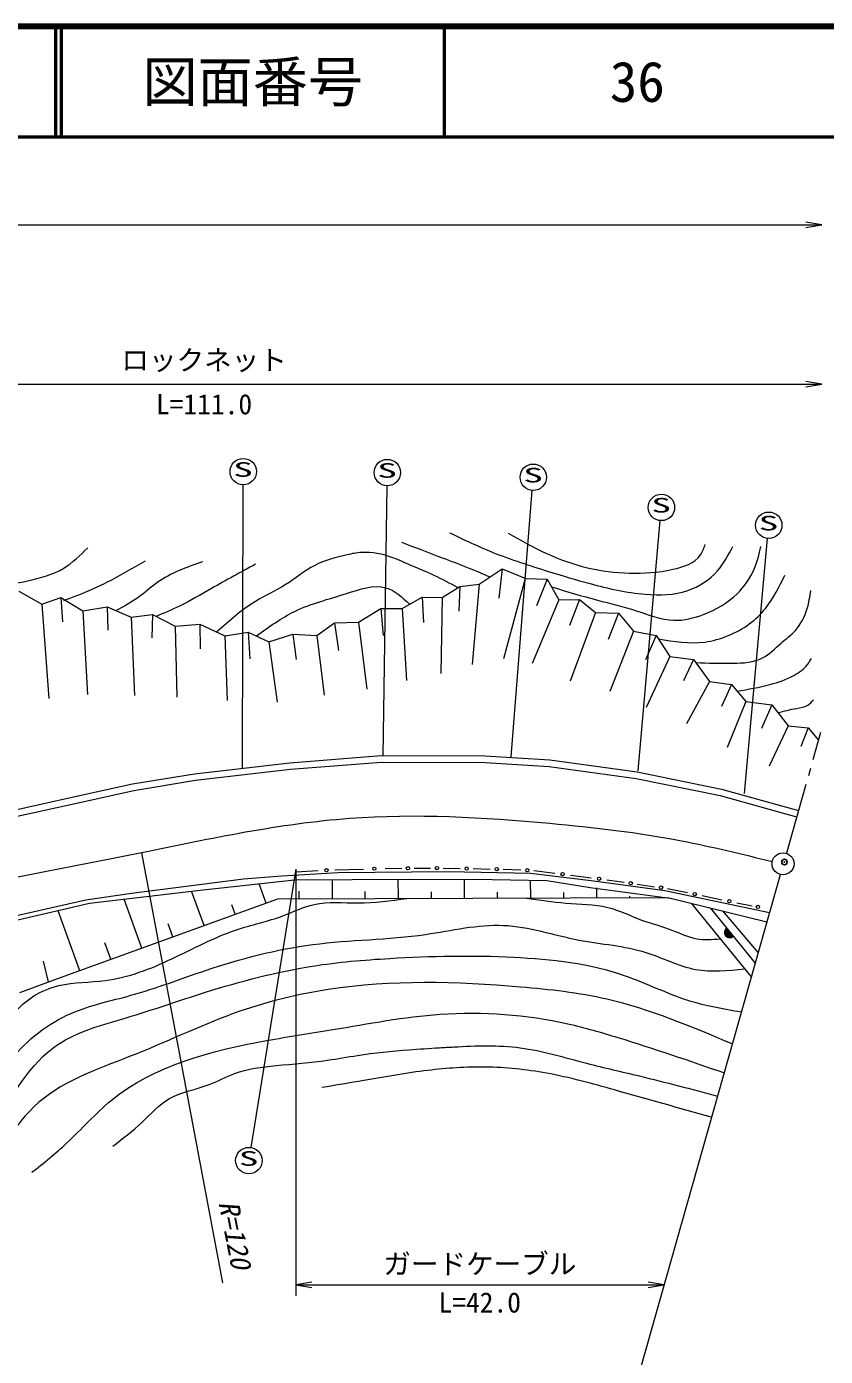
# Model space of a CAD drawing. Units: millimetres, scale not verified. Extents: x 40000 to 680000, y 20000 to 380000.
# Drawn here: x 506118 to 578553, y 259345 to 380000 of the extents above; entities that cross this region are included whole.
import ezdxf
from ezdxf.enums import TextEntityAlignment as Align

# ---------------------------------------------------------------- set-up
doc = ezdxf.new("R2010")
doc.units = ezdxf.units.MM
doc.header["$LTSCALE"] = 1000
doc.header["$PDMODE"] = 32
doc.header["$PDSIZE"] = 500
for name, color, linetype, lineweight in [('M-BGD', 2, 'Continuous', 13), ('M-BMK', 3, 'Continuous', 13), ('M-TTL', 7, 'Continuous', 13), ('M-TTL-FRAM', 7, 'Continuous', 13), ('M-TTL-LINE', 7, 'Continuous', 13), ('M-TTL-TXT', 7, 'Continuous', 13)]:
    doc.layers.add(name, color=color, linetype=linetype, lineweight=lineweight)
doc.layers.add('M-OTRS', color=6, linetype='Continuous')
doc.styles.add('ＭＳ ゴシック', font='')
doc.styles.get('ＭＳ ゴシック').set_extended_font_data('MS Gothic')

# ---------------------------------------------------------------- blocks, each defined once
blk = doc.blocks.new('open_arrow')
at = {"color": 0, "linetype": 'Continuous', "lineweight": -2}
blk.add_lwpolyline([(7.5, 1.25), (0, 0), (7.5, -1.25)], dxfattribs=at)

msp = doc.modelspace()

# ---------------------------------------------------------------- linework, layer by layer
at = {"layer": 'M-BGD'}
msp.add_open_spline([(477069, 297696), (490238, 300046), (503408, 302396), (516576, 305078), (522827, 306351), (529077, 307699), (535403, 308171), (541428, 308621), (547521, 308276), (553572, 307717), (557576, 307347), (561561, 306883), (565495, 306127), (568260, 305596), (570999, 304921), (573738, 304246)], degree=3, knots=[0, 0, 0, 0, 1, 1, 1, 2, 2, 2, 3, 3, 3, 4, 4, 4, 5, 5, 5, 5], dxfattribs=at)
at = {"layer": 'M-BMK'}
for p, q in [((578115, 315940), (577417, 313477)), ((577195, 312692), (577007, 312029)), ((576786, 311249), (575016, 304992)), ((574462, 303050), (561317, 256672))]:
    msp.add_line(p, q, dxfattribs=at)
msp.add_circle((574712, 304038), 1000, dxfattribs=at)
at = {"layer": 'M-OTRS'}
msp.add_point((574839, 304196), dxfattribs=at)
at = {"layer": 'M-TTL', "color": 2, "lineweight": 140}
msp.add_line((680000, 380000), (40000, 380000), dxfattribs=at)
at = {"layer": 'M-TTL'}
for p, q in [((547156, 329412), (549231, 330796)), ((549231, 330796), (548931, 328131)), ((549231, 330796), (551379, 329913)), ((545390, 329197), (547156, 329412)), ((547156, 329412), (546529, 322125)), ((551335, 329931), (549354, 322645)), ((551379, 329913), (553336, 329865)), ((553336, 329865), (552348, 327437)), ((553336, 329865), (554385, 327980)), ((505423, 328768), (507499, 327599)), ((507499, 327599), (509217, 328195)), ((509217, 328195), (511221, 327002)), ((509217, 328195), (509359, 325991)), ((540188, 327217), (542002, 328219)), ((542002, 328219), (543791, 328195)), ((542002, 328219), (542097, 325942)), ((543791, 328195), (543667, 321307)), ((543791, 328195), (545390, 329197)), ((545390, 329197), (545301, 326957)), ((507499, 327599), (508132, 319040)), ((511221, 327002), (513416, 327360)), ((511221, 327002), (511626, 319412)), ((513416, 327360), (515612, 326429)), ((513416, 327360), (513485, 325247)), ((536203, 325976), (538232, 327193)), ((538232, 327193), (540188, 327217)), ((538232, 327193), (538466, 324768)), ((540188, 327217), (540582, 320675)), ((554385, 327980), (551956, 322199)), ((554385, 327980), (556270, 328028)), ((556270, 328028), (555338, 325675)), ((556270, 328028), (557702, 326835)), ((515612, 326429), (517544, 326644)), ((515612, 326429), (515901, 319300)), ((517544, 326644), (517483, 324554)), ((517544, 326644), (519596, 325594)), ((519596, 325594), (521815, 325785)), ((521815, 325785), (524106, 324735)), ((521815, 325785), (521861, 323540)), ((532433, 324759), (534032, 325904)), ((534032, 325904), (536203, 325976)), ((534032, 325904), (534409, 323379)), ((536203, 325976), (536976, 319895)), ((557702, 326835), (555413, 320601)), ((557702, 326835), (559802, 326787)), ((559802, 326787), (558869, 324392)), ((559802, 326787), (561162, 325141)), ((519596, 325594), (519730, 319151)), ((524106, 324735), (526206, 325045)), ((524106, 324735), (524301, 318854)), ((526206, 325045), (528091, 324186)), ((526206, 325045), (526346, 322632)), ((528091, 324186), (530262, 324878)), ((530262, 324878), (532433, 324759)), ((530262, 324878), (530564, 322578)), ((532433, 324759), (533111, 319337)), ((561162, 325141), (559018, 319672)), ((561162, 325141), (563214, 324759)), ((563214, 324759), (562252, 322534)), ((563214, 324759), (564455, 322850)), ((528091, 324186), (528836, 318705)), ((564455, 322850), (562289, 318222)), ((564455, 322850), (566602, 322564)), ((566602, 322564), (565672, 320638)), ((566602, 322564), (568034, 320584)), ((568034, 320584), (565969, 316735)), ((568034, 320584), (570038, 320297)), ((570038, 320297), (569128, 318297)), ((570038, 320297), (571327, 318770)), ((571327, 318770), (569649, 314580)), ((571327, 318770), (573689, 318460)), ((573689, 318460), (572771, 316327)), ((573689, 318460), (575168, 316551)), ((575168, 316551), (573440, 312907)), ((575168, 316551), (576982, 316384)), ((576982, 316384), (576339, 314691)), ((576982, 316384), (577921, 315256)), ((529997, 313209), (538276, 313871)), ((538276, 313871), (547714, 313838)), ((547714, 313838), (553575, 313474)), ((521354, 312215), (529997, 313209)), ((521437, 311621), (530055, 312612)), ((530055, 312612), (538299, 313271)), ((538299, 313271), (547694, 313238)), ((547694, 313238), (553515, 312876)), ((553515, 312876), (561389, 311789)), ((553575, 313474), (561490, 312381)), ((515724, 311288), (521354, 312215)), ((515837, 310699), (521437, 311621)), ((561389, 311789), (568998, 310241)), ((561490, 312381), (569140, 310825)), ((499166, 307612), (510922, 310229)), ((510922, 310229), (515724, 311288)), ((511052, 309643), (515837, 310699)), ((568998, 310241), (575948, 308286)), ((569140, 310825), (576111, 308864)), ((499297, 307027), (511052, 309643)), ((529270, 302927), (525800, 302638)), ((534364, 303212), (529270, 302927)), ((530537, 303324), (532549, 303418)), ((534059, 303489), (536670, 303567)), ((544345, 303316), (534364, 303212)), ((538629, 303626), (540131, 303634)), ((541257, 303640), (542758, 303647)), ((543884, 303653), (545440, 303622)), ((551818, 303159), (544345, 303316)), ((546607, 303599), (548163, 303567)), ((549330, 303544), (550925, 303481)), ((557305, 302480), (551818, 303159)), ((552122, 303434), (554014, 303192)), ((555433, 303010), (557326, 302768)), ((511819, 300471), (522117, 301669)), ((520596, 301993), (515636, 301348)), ((525800, 302638), (520596, 301993)), ((522117, 301669), (530419, 302593)), ((527850, 300476), (527213, 302236)), ((530419, 302593), (535652, 302614)), ((533824, 302607), (533830, 300874)), ((535652, 302614), (546706, 302656)), ((539830, 300895), (539824, 302630)), ((545830, 300916), (545824, 302653)), ((546706, 302656), (553284, 302530)), ((551830, 300938), (551825, 302558)), ((553284, 302530), (557235, 301879)), ((557235, 301879), (564486, 300933)), ((563994, 301592), (557305, 302480)), ((557830, 300918), (557827, 301849)), ((558745, 302586), (560317, 302359)), ((561495, 302189), (563067, 301962)), ((564246, 301792), (566037, 301425)), ((511500, 300747), (503026, 298835)), ((504022, 298642), (511819, 300471)), ((509177, 293723), (528903, 300857)), ((515636, 301348), (511500, 300747)), ((516565, 296395), (514959, 300836)), ((522207, 298436), (521080, 301553)), ((528903, 300857), (564261, 300981)), ((530830, 300864), (530828, 301562)), ((536830, 300885), (536828, 301531)), ((542830, 300906), (542828, 301500)), ((548830, 300927), (548828, 301469)), ((554830, 300948), (554829, 301438)), ((560830, 300975), (560830, 301088)), ((573485, 299604), (563994, 301592)), ((564261, 300981), (573251, 298777)), ((566374, 300463), (571831, 293769)), ((567380, 301149), (569170, 300782)), ((570513, 300506), (571907, 300226)), ((508954, 299799), (510923, 294355)), ((525028, 299456), (524722, 300302)), ((568090, 300042), (572186, 295020)), ((569217, 299766), (572451, 295956)), ((519386, 297415), (518962, 298587)), ((513744, 295375), (513202, 296872)), ((508105, 293324), (507641, 295217)), ((505517, 292359), (509177, 293723))]:
    msp.add_line(p, q, dxfattribs=at)
for centre in [(533304, 303454), (537650, 303597), (540694, 303637), (543321, 303650), (546024, 303610), (548747, 303556), (551524, 303458), (554724, 303101), (558035, 302677), (560906, 302274), (563657, 301877), (566708, 301287), (569842, 300644), (572430, 300121)]:
    msp.add_circle(centre, 150, dxfattribs=at)
for radius in [500, 500, 450, 400, 350, 300, 250, 200, 150, 100, 50]:
    msp.add_arc((569897, 297827), radius, 129.19719, 309.19719, dxfattribs=at)
at = {"layer": 'M-TTL-FRAM'}
for points, knots in [([(486875, 329252), (488077, 328313), (489278, 327373), (490646, 327097), (491764, 326873), (492993, 327091), (494187, 327328), (496330, 327754), (498359, 328241), (500420, 328637), (502321, 329002), (504250, 329290), (506193, 329714), (507352, 329967), (508518, 330269), (509502, 330869), (510299, 331354), (510978, 332035), (511657, 332716)], [0, 0, 0, 0, 1, 1, 1, 2, 2, 2, 3, 3, 3, 4, 4, 4, 5, 5, 5, 6, 6, 6, 6]), ([(526972, 324712), (528101, 325532), (529229, 326353), (530436, 326944), (531890, 327655), (533458, 328033), (535130, 328560), (536339, 328940), (537602, 329398), (538677, 329093), (539470, 328867), (540162, 328226), (540853, 327584)], [0, 0, 0, 0, 1, 1, 1, 2, 2, 2, 3, 3, 3, 4, 4, 4, 4]), ([(566799, 322291), (567904, 322254), (569009, 322217), (570161, 322237), (571098, 322253), (572067, 322307), (572857, 322718), (573479, 323042), (573990, 323588), (574541, 324066), (574986, 324451), (575458, 324792), (575841, 325222), (576335, 325775), (576684, 326475), (576900, 327195), (577062, 327733), (577150, 328283), (577237, 328832)], [0, 0, 0, 0, 1, 1, 1, 2, 2, 2, 3, 3, 3, 4, 4, 4, 5, 5, 5, 6, 6, 6, 6]), ([(499383, 273705), (500628, 275803), (501873, 277901), (503131, 280102), (504749, 282932), (506388, 285932), (508957, 287650), (510748, 288848), (512991, 289423), (515150, 290069), (517600, 290802), (519943, 291626), (522332, 292378), (525499, 293373), (528748, 294240), (532043, 294759), (534361, 295125), (536702, 295318), (539042, 295456), (542785, 295675), (546524, 295752), (550292, 295566), (553726, 295396), (557183, 295008), (560406, 293880), (562342, 293202), (564193, 292257), (566146, 291644), (567691, 291160), (569299, 290885), (570907, 290609)], [0, 0, 0, 0, 1, 1, 1, 2, 2, 2, 3, 3, 3, 4, 4, 4, 5, 5, 5, 6, 6, 6, 7, 7, 7, 8, 8, 8, 9, 9, 9, 10, 10, 10, 10])]:
    msp.add_open_spline(points, degree=3, knots=knots, dxfattribs=at)
at = {"layer": 'M-TTL-LINE', "lineweight": 50}
for p, q in [((508747, 380000), (508747, 370000)), ((509247, 380000), (509247, 370000)), ((543997, 380000), (543997, 370000)), ((40000, 370000), (680000, 370000))]:
    msp.add_line(p, q, dxfattribs=at)
at = {"layer": 'M-TTL-LINE'}
for points, knots in [([(540107, 333228), (541335, 332753), (542563, 332277), (543795, 331811), (544584, 331513), (545374, 331218), (546156, 330903), (546821, 330635), (547480, 330351), (548139, 330068)], [0, 0, 0, 0, 1, 1, 1, 2, 2, 2, 3, 3, 3, 3]), ([(544453, 334080), (545758, 333459), (547063, 332837), (548401, 332298), (550052, 331633), (551753, 331093), (553456, 330565), (554703, 330179), (555952, 329799), (557211, 329458), (558850, 329014), (560508, 328638), (562217, 328495), (563514, 328387), (564840, 328414), (566069, 328832), (567096, 329181), (568055, 329804), (568765, 330613), (569339, 331270), (569750, 332049), (570161, 332828)], [0, 0, 0, 0, 1, 1, 1, 2, 2, 2, 3, 3, 3, 4, 4, 4, 5, 5, 5, 6, 6, 6, 7, 7, 7, 7]), ([(549797, 334031), (550937, 333390), (552076, 332748), (553263, 332202), (554453, 331655), (555690, 331203), (556970, 330902), (558219, 330609), (559510, 330461), (560773, 330421), (562079, 330380), (563354, 330455), (564721, 330758), (565693, 330974), (566712, 331305), (567224, 332058), (567416, 332339), (567537, 332680), (567657, 333021)], [0, 0, 0, 0, 1, 1, 1, 2, 2, 2, 3, 3, 3, 4, 4, 4, 5, 5, 5, 6, 6, 6, 6]), ([(545255, 329080), (544536, 329466), (543818, 329852), (543079, 330197), (542391, 330519), (541685, 330804), (540990, 331109), (540436, 331352), (539888, 331608), (539314, 331815), (538410, 332141), (537439, 332347), (536490, 332286), (536056, 332258), (535626, 332173), (535196, 332080), (534180, 331858), (533164, 331584), (532255, 331109), (531313, 330618), (530486, 329913), (529578, 329344), (528702, 328796), (527751, 328375), (526872, 327844), (525601, 327076), (524479, 326077), (523358, 325078)], [0, 0, 0, 0, 1, 1, 1, 2, 2, 2, 3, 3, 3, 4, 4, 4, 5, 5, 5, 6, 6, 6, 7, 7, 7, 8, 8, 8, 9, 9, 9, 9]), ([(553729, 329159), (555112, 328746), (556496, 328332), (557885, 327966), (559055, 327657), (560229, 327381), (561399, 327003), (562531, 326637), (563658, 326175), (564817, 326136), (565720, 326106), (566641, 326333), (567513, 326666), (568644, 327098), (569691, 327709), (570546, 328543), (571192, 329174), (571730, 329933), (572086, 330758), (572372, 331419), (572542, 332124), (572712, 332828)], [0, 0, 0, 0, 1, 1, 1, 2, 2, 2, 3, 3, 3, 4, 4, 4, 5, 5, 5, 6, 6, 6, 7, 7, 7, 7]), ([(516857, 331497), (515726, 330839), (514596, 330180), (513430, 329589), (512548, 329143), (511645, 328734), (510723, 328376), (510306, 328214), (509885, 328062), (509463, 327909)], [0, 0, 0, 0, 1, 1, 1, 2, 2, 2, 3, 3, 3, 3]), ([(522078, 331448), (520635, 330937), (519192, 330426), (517968, 329560), (517360, 329130), (516806, 328612), (516198, 328175), (515581, 327732), (514909, 327372), (514237, 327012)], [0, 0, 0, 0, 1, 1, 1, 2, 2, 2, 3, 3, 3, 3]), ([(526872, 331221), (525540, 330500), (524208, 329778), (522893, 329021), (521927, 328466), (520970, 327891), (519969, 327405), (519278, 327070), (518567, 326778), (517855, 326485)], [0, 0, 0, 0, 1, 1, 1, 2, 2, 2, 3, 3, 3, 3]), ([(563416, 324448), (564822, 324215), (566228, 323982), (567609, 324163), (568330, 324257), (569045, 324464), (569727, 324740), (570411, 325017), (571062, 325364), (571653, 325799), (572211, 326211), (572715, 326702), (573145, 327244), (573860, 328144), (574369, 329186), (574878, 330228)], [0, 0, 0, 0, 1, 1, 1, 2, 2, 2, 3, 3, 3, 4, 4, 4, 5, 5, 5, 5]), ([(570547, 319694), (571548, 319873), (572549, 320051), (573530, 320311), (574276, 320509), (575011, 320754), (575697, 321130), (576173, 321391), (576626, 321715), (576948, 322141), (577074, 322307), (577180, 322489), (577285, 322670)], [0, 0, 0, 0, 1, 1, 1, 2, 2, 2, 3, 3, 3, 4, 4, 4, 4]), ([(574245, 317743), (574798, 317891), (575352, 318040), (575938, 318145), (576291, 318209), (576656, 318257), (576948, 318434), (577147, 318554), (577313, 318735), (577478, 318915)], [0, 0, 0, 0, 1, 1, 1, 2, 2, 2, 3, 3, 3, 3]), ([(472107, 287602), (472800, 286938), (473492, 286275), (474166, 285594), (475577, 284169), (476907, 282665), (478421, 281339), (480474, 279541), (482865, 278071), (485473, 277233), (487932, 276442), (490584, 276213), (493151, 276757), (494772, 277100), (496359, 277751), (497554, 278810), (498805, 279917), (499626, 281471), (500546, 282918), (501496, 284414), (502552, 285797), (503343, 287361), (503871, 288404), (504281, 289529), (504988, 290454), (505952, 291714), (507469, 292603), (509035, 292987), (510425, 293328), (511853, 293271), (513247, 293448), (515343, 293714), (517361, 294509), (519302, 295422), (521228, 296329), (523078, 297353), (525061, 298022), (526485, 298503), (527978, 298801), (529404, 299338), (530340, 299691), (531246, 300147), (532201, 300358), (533479, 300641), (534843, 300486), (536183, 300490), (537672, 300495), (539132, 300696), (540592, 300898)], [0, 0, 0, 0, 1, 1, 1, 2, 2, 2, 3, 3, 3, 4, 4, 4, 5, 5, 5, 6, 6, 6, 7, 7, 7, 8, 8, 8, 9, 9, 9, 10, 10, 10, 11, 11, 11, 12, 12, 12, 13, 13, 13, 14, 14, 14, 15, 15, 15, 16, 16, 16, 16]), ([(551431, 300936), (552622, 300751), (553814, 300566), (555025, 300475), (556299, 300379), (557596, 300388), (558817, 300079), (559868, 299813), (560864, 299314), (561891, 298939), (562800, 298607), (563733, 298373), (564642, 298021), (565392, 297732), (566125, 297363), (566898, 297228), (567579, 297110), (568292, 297173), (569004, 297237)], [0, 0, 0, 0, 1, 1, 1, 2, 2, 2, 3, 3, 3, 4, 4, 4, 5, 5, 5, 6, 6, 6, 6]), ([(464852, 289195), (467049, 287678), (469246, 286162), (471309, 284493), (473103, 283043), (474797, 281477), (476576, 279970), (478728, 278149), (481006, 276414), (483569, 275328), (485231, 274625), (487012, 274194), (488836, 273960), (490701, 273720), (492609, 273684), (494396, 274195), (495615, 274544), (496778, 275147), (497773, 275935), (499281, 277129), (500403, 278747), (501356, 280439), (502472, 282421), (503355, 284503), (504734, 286274), (506137, 288075), (508055, 289555), (510159, 290470), (511898, 291227), (513765, 291599), (515584, 292108), (517871, 292748), (520083, 293604), (522340, 294360), (525510, 295422), (528767, 296285), (532064, 296714), (535451, 297156), (538879, 297141), (542300, 297636), (544667, 297978), (547031, 298565), (549363, 298454), (551655, 298346), (553918, 297564), (556221, 297124), (558247, 296736), (560305, 296613), (562261, 295998), (563776, 295522), (565229, 294751), (566765, 294462), (568207, 294191), (569721, 294346), (571235, 294500)], [0, 0, 0, 0, 1, 1, 1, 2, 2, 2, 3, 3, 3, 4, 4, 4, 5, 5, 5, 6, 6, 6, 7, 7, 7, 8, 8, 8, 9, 9, 9, 10, 10, 10, 11, 11, 11, 12, 12, 12, 13, 13, 13, 14, 14, 14, 15, 15, 15, 16, 16, 16, 17, 17, 17, 18, 18, 18, 18]), ([(570106, 287692), (566368, 289276), (562631, 290859), (558720, 291755), (556170, 292338), (553546, 292629), (550915, 292854), (545092, 293351), (539233, 293520), (533472, 292634), (530743, 292214), (528035, 291557), (525447, 290655), (522283, 289552), (519297, 288083), (516103, 286808), (512974, 285558), (509646, 284494), (507235, 282410), (504808, 280313), (503310, 277184), (501811, 274055)], [0, 0, 0, 0, 1, 1, 1, 2, 2, 2, 3, 3, 3, 4, 4, 4, 5, 5, 5, 6, 6, 6, 7, 7, 7, 7]), ([(506607, 276048), (507674, 276901), (508740, 277753), (509740, 278686), (511107, 279961), (512351, 281386), (513780, 282561), (517640, 285735), (522859, 287096), (527879, 288003), (529906, 288369), (531900, 288661), (533898, 288992), (537119, 289527), (540352, 290164), (543627, 290394), (547496, 290666), (551424, 290372), (555202, 289519), (556736, 289173), (558245, 288735), (559746, 288273), (562990, 287276), (566198, 286171), (569406, 285066)], [0, 0, 0, 0, 1, 1, 1, 2, 2, 2, 3, 3, 3, 4, 4, 4, 5, 5, 5, 6, 6, 6, 7, 7, 7, 8, 8, 8, 8]), ([(513934, 278416), (514831, 279104), (515728, 279792), (516567, 280576), (517384, 281340), (518147, 282196), (519087, 282736), (520169, 283358), (521487, 283562), (522686, 284019), (523471, 284317), (524205, 284723), (524981, 285009), (526170, 285446), (527460, 285600), (528739, 285728), (530312, 285886), (531868, 286003), (533418, 286223), (534319, 286351), (535217, 286514), (536118, 286651), (537671, 286887), (539233, 287049), (540798, 287168), (541713, 287238), (542628, 287293), (543543, 287348), (543983, 287375), (544423, 287401), (544864, 287426), (546870, 287537), (548900, 287604), (550883, 287343), (552918, 287076), (554904, 286463), (556902, 285942), (558492, 285527), (560091, 285170), (561684, 284788), (564055, 284218), (566415, 283593), (568775, 282968)], [0, 0, 0, 0, 1, 1, 1, 2, 2, 2, 3, 3, 3, 4, 4, 4, 5, 5, 5, 6, 6, 6, 7, 7, 7, 8, 8, 8, 9, 9, 9, 10, 10, 10, 11, 11, 11, 12, 12, 12, 13, 13, 13, 14, 14, 14, 14]), ([(568212, 281041), (565289, 281868), (562366, 282695), (559438, 283517), (557393, 284091), (555346, 284662), (553258, 285044), (551434, 285378), (549578, 285566), (547723, 285593), (545978, 285618), (544232, 285500), (542500, 285292), (540557, 285058), (538631, 284711), (536702, 284379), (535432, 284160), (534162, 283947), (532891, 283735)], [0, 0, 0, 0, 1, 1, 1, 2, 2, 2, 3, 3, 3, 4, 4, 4, 5, 5, 5, 6, 6, 6, 6])]:
    msp.add_open_spline(points, degree=3, knots=knots, dxfattribs=at)
at = {"layer": 'M-TTL-TXT'}
for p, q in [((379589, 362014), (578237, 362015)), ((465361, 347544), (578217, 347544)), ((525698, 312684), (525760, 338422)), ((538454, 313849), (538812, 338337)), ((550046, 313743), (551971, 337914)), ((561585, 312472), (563576, 335182)), ((571218, 310408), (573309, 333559)), ((516547, 305035), (523869, 266034)), ((530535, 303565), (526466, 278294)), ((530535, 303565), (530535, 264849)), ((530535, 265849), (563918, 265849))]:
    msp.add_line(p, q, dxfattribs=at)
for centre in [(525763, 339622), (538829, 339537), (552066, 339110), (563681, 336377), (573417, 334754), (526275, 277109)]:
    msp.add_circle(centre, 1200, dxfattribs=at)

# ---------------------------------------------------------------- block references
at = {"layer": 'M-TTL-TXT', "xscale": 193, "yscale": 193, "rotation": 180}
for p in [(578237, 362015), (578217, 347544), (563918, 265849)]:
    msp.add_blockref('open_arrow', p, dxfattribs=at)
at = {"layer": 'M-TTL-TXT', "xscale": 193, "yscale": 193}
msp.add_blockref('open_arrow', (530535, 265849), dxfattribs=at)

# ---------------------------------------------------------------- texts
at = {"layer": 'M-TTL-TXT', "style": 'ＭＳ ゴシック'}
for s, p in [('図面番号', (526622, 375000)), ('36', (561497, 375000))]:
    msp.add_text(s, height=3666, dxfattribs=at).set_placement(p, align=Align.MIDDLE_CENTER)
for s, p in [('ロックネット', (514717, 348272)), ('L=111.0', (517842, 344272)), ('ガードケーブル', (538467, 266272)), ('L=42.0', (543467, 262772))]:
    msp.add_text(s, height=1833, dxfattribs=at).set_placement(p, align=Align.BOTTOM_LEFT)
at = {"layer": 'M-TTL-TXT', "style": 'ＭＳ ゴシック', "width": 2}
for p in [(524844, 338759), (537911, 338674), (551148, 338247), (562762, 335514), (572498, 333892), (525357, 276246)]:
    msp.add_text('S', height=1320, dxfattribs=at).set_placement(p, align=Align.BOTTOM_LEFT)
at = {"layer": 'M-TTL-TXT', "style": 'ＭＳ ゴシック', "oblique": 15}
msp.add_text('R=120', height=1833, rotation=281.047, dxfattribs=at).set_placement((522981, 273199), align=Align.BOTTOM_LEFT)

doc.saveas('drawing.dxf')
